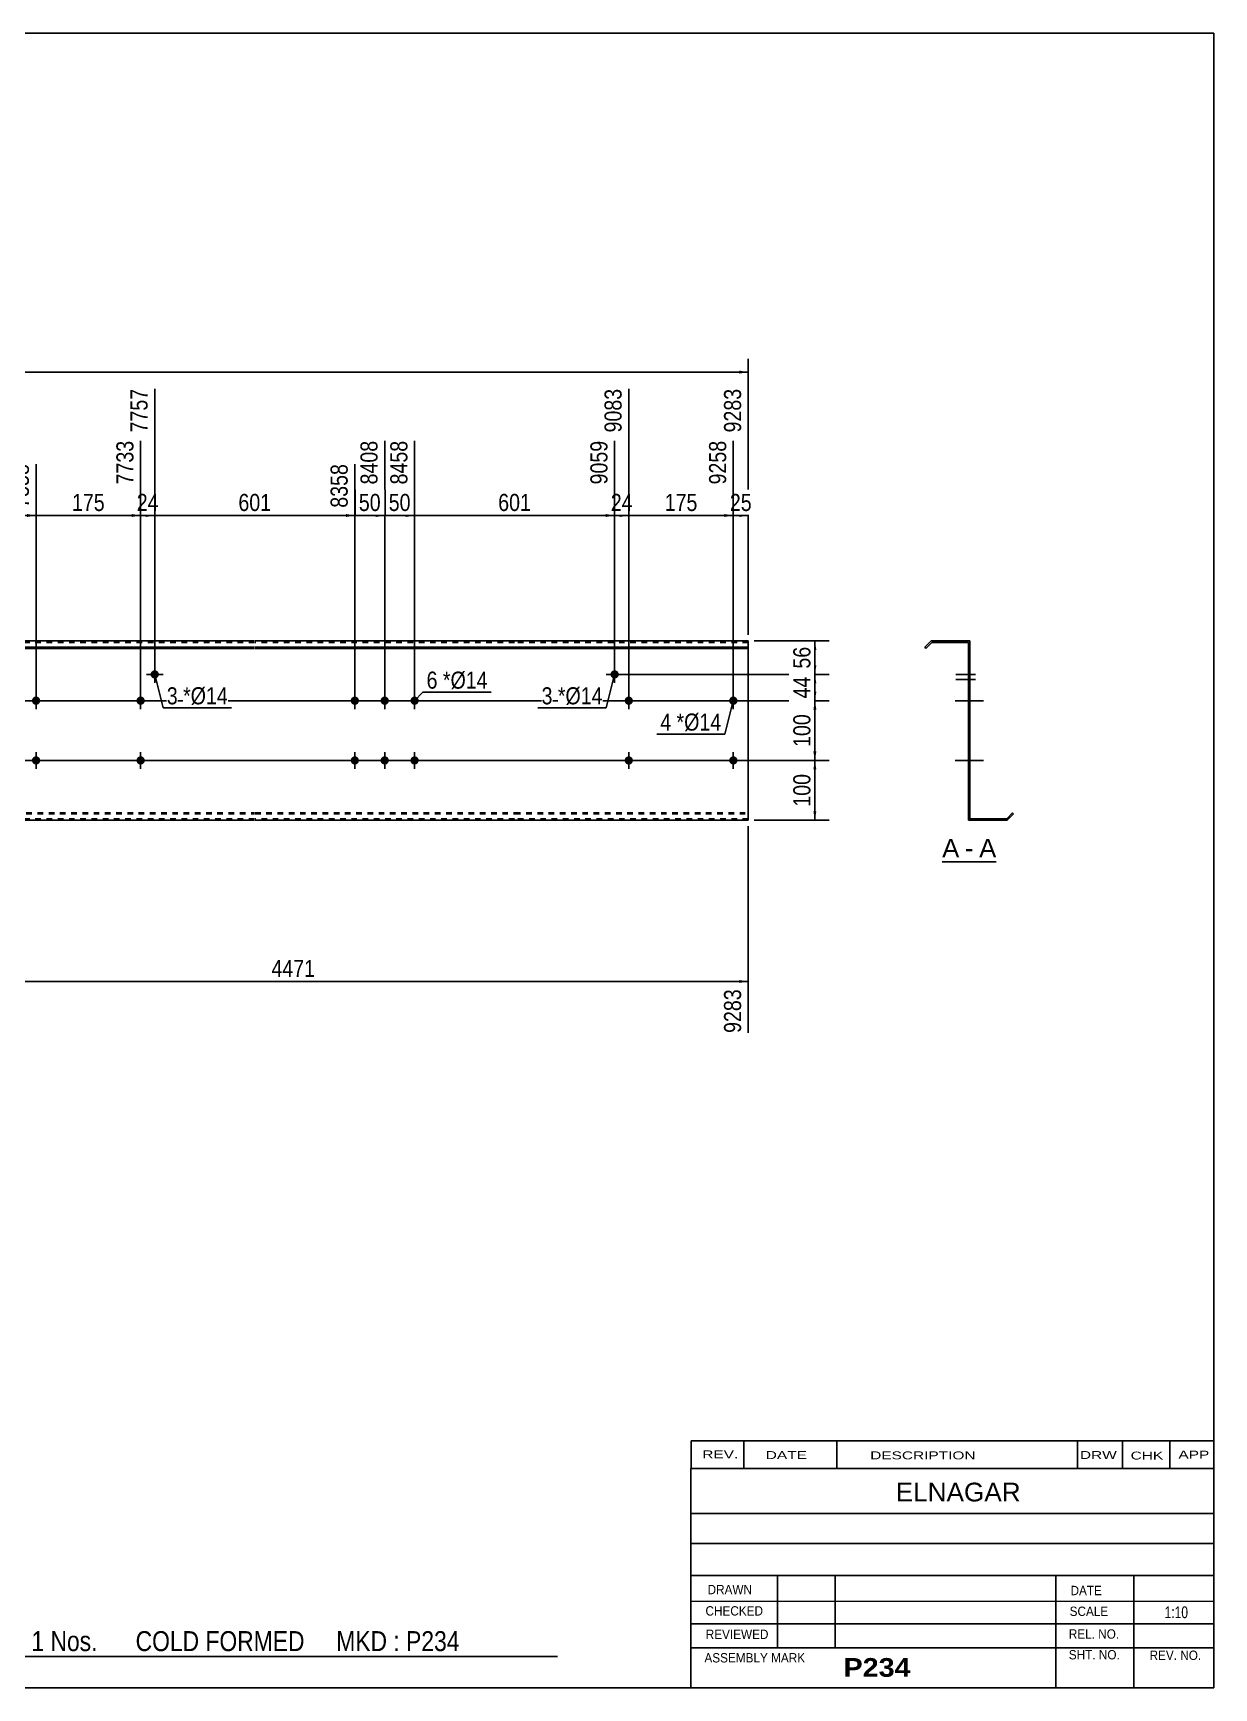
# Model space of a CAD drawing. Header units: millimetres. Extents: x -60 to 343, y -160 to 117.
# Drawn here: x 145.1 to 342.8, y -160.2 to 116.8 of the extents above; entities that cross this region are included whole.
import ezdxf

# ---------------------------------------------------------------- set-up
doc = ezdxf.new("R2010")
doc.units = ezdxf.units.MM
doc.linetypes.add('DXK_LINE_DOT1', pattern=[1.8814, 0.9407, -0.9407])
doc.styles.add('Arial', font='ARIAL.TTF', dxfattribs={"height": 0.2})
doc.styles.add('Arial Bold', font='ARIALBD.TTF', dxfattribs={"height": 0.2})
doc.styles.add('Arial Narrow', font='ARIALN.TTF', dxfattribs={"height": 0.2})

# ---------------------------------------------------------------- blocks, each defined once
blk = doc.blocks.new('Unknown-629083372-2024')
at = {"color": 5, "linetype": 'Continuous'}
for p, q in [((342.8, 116.75), (-57.2, 116.75)), ((-57.2, 116.75), (-57.2, -160.25)), ((342.8, -160.25), (342.8, 116.75)), ((-57.2, -160.25), (342.8, -160.25))]:
    blk.add_line(p, q, dxfattribs=at)
at = {"color": 174, "linetype": 'Continuous', "style": 'Arial'}
blk.add_text('Tekla structures', height=1.9102, rotation=90, dxfattribs=at).set_placement((-57.7, -159.75))
blk = doc.blocks.new('Unknown-629083372-12 - 1239')
at = {"color": 7, "linetype": 'Continuous'}
blk.add_line((297.32, -21.95), (306.35, -21.95), dxfattribs=at)
at = {"color": 0, "linetype": 'Continuous'}
blk.add_wipeout([(300.16, -21.2), (300.16, -18), (297.32, -18), (297.32, -21.2)], dxfattribs=at)
blk.add_wipeout([(302.55, -21.2), (302.55, -18), (301.12, -18), (301.12, -21.2)], dxfattribs=at)
at = {"color": 96, "linetype": 'Continuous', "style": 'Arial'}
blk.add_text('A', height=3.06, dxfattribs=at).set_placement((297.32, -21.2))
at = {"color": 0, "linetype": 'Continuous'}
blk.add_wipeout([(306.35, -21.2), (306.35, -18), (303.51, -18), (303.51, -21.2)], dxfattribs=at)
at = {"color": 96, "linetype": 'Continuous', "style": 'Arial'}
for s, p in [('A', (303.51, -21.2)), ('-', (301.12, -21.2))]:
    blk.add_text(s, height=3.06, dxfattribs=at).set_placement(p)
blk = doc.blocks.new('Part-629083372-1218 - 1203')
at = {"color": 2, "linetype": 'Continuous'}
for p, q in [((0, -15), (0, 15)), ((15.6, 15), (0, 15)), ((0, 13.94), (15.6, 13.94)), ((59.09, 15), (15.7, 15)), ((15.7, 13.94), (59.09, 13.94)), ((96.13, 15), (59.19, 15)), ((59.19, 13.94), (96.13, 13.94)), ((128.83, 15), (96.23, 15)), ((96.23, 13.94), (128.83, 13.94)), ((182.19, 15), (128.93, 15)), ((128.93, 13.94), (182.19, 13.94)), ((225.69, 15), (182.29, 15)), ((182.29, 13.94), (225.69, 13.94)), ((264.85, 15), (225.79, 15)), ((225.79, 13.94), (264.85, 13.94)), ((264.85, 15), (264.85, -15)), ((0, 13.76), (15.6, 13.76)), ((15.7, 13.76), (59.09, 13.76)), ((59.19, 13.76), (96.13, 13.76)), ((96.23, 13.76), (128.83, 13.76)), ((128.93, 13.76), (182.19, 13.76)), ((182.29, 13.76), (225.69, 13.76)), ((225.79, 13.76), (264.85, 13.76)), ((15.6, -15), (0, -15)), ((59.09, -15), (15.7, -15)), ((96.13, -15), (59.19, -15)), ((128.83, -15), (96.23, -15)), ((182.19, -15), (128.93, -15)), ((225.69, -15), (182.29, -15)), ((264.85, -15), (225.79, -15))]:
    blk.add_line(p, q, dxfattribs=at)
at = {"color": 7, "linetype": 'DXK_LINE_DOT1'}
for p, q in [((15.6, 14.75), (0, 14.75)), ((59.09, 14.75), (15.7, 14.75)), ((96.13, 14.75), (59.19, 14.75)), ((128.83, 14.75), (96.23, 14.75)), ((182.19, 14.75), (128.93, 14.75)), ((225.69, 14.75), (182.29, 14.75)), ((264.85, 14.75), (225.79, 14.75)), ((0, -13.76), (15.6, -13.76)), ((15.7, -13.76), (59.09, -13.76)), ((59.19, -13.76), (96.13, -13.76)), ((96.23, -13.76), (128.83, -13.76)), ((128.93, -13.76), (182.19, -13.76)), ((182.29, -13.76), (225.69, -13.76)), ((225.79, -13.76), (264.85, -13.76)), ((0, -13.94), (15.6, -13.94)), ((15.6, -14.75), (0, -14.75)), ((15.7, -13.94), (59.09, -13.94)), ((59.09, -14.75), (15.7, -14.75)), ((59.19, -13.94), (96.13, -13.94)), ((96.13, -14.75), (59.19, -14.75)), ((96.23, -13.94), (128.83, -13.94)), ((128.83, -14.75), (96.23, -14.75)), ((128.93, -13.94), (182.19, -13.94)), ((182.19, -14.75), (128.93, -14.75)), ((182.29, -13.94), (225.69, -13.94)), ((225.69, -14.75), (182.29, -14.75)), ((225.79, -13.94), (264.85, -13.94)), ((264.85, -14.75), (225.79, -14.75))]:
    blk.add_line(p, q, dxfattribs=at)
blk = doc.blocks.new('Bolt-629083372-1224 - 1203')
at = {"linetype": 'Continuous'}
for points in [[(198.29, 5, -1), (199.69, 5, -1)], [(203.29, 5, -1), (204.69, 5, -1)], [(208.29, 5, -1), (209.69, 5, -1)], [(198.29, -5, -1), (199.69, -5, -1)], [(203.29, -5, -1), (204.69, -5, -1)], [(208.29, -5, -1), (209.69, -5, -1)]]:
    blk.add_hatch(color=3, dxfattribs=at).paths.add_polyline_path(points)
at = {"color": 3, "linetype": 'Continuous'}
for p, q in [((198.99, 3.6), (198.99, 6.4)), ((203.99, 3.6), (203.99, 6.4)), ((208.99, 3.6), (208.99, 6.4)), ((197.59, 5), (200.39, 5)), ((202.59, 5), (205.39, 5)), ((207.59, 5), (210.39, 5)), ((197.59, -5), (200.39, -5)), ((198.99, -6.4), (198.99, -3.6)), ((202.59, -5), (205.39, -5)), ((203.99, -6.4), (203.99, -3.6)), ((207.59, -5), (210.39, -5)), ((208.99, -6.4), (208.99, -3.6))]:
    blk.add_line(p, q, dxfattribs=at)
blk = doc.blocks.new('Bolt-629083372-1225 - 1203')
at = {"linetype": 'Continuous'}
blk.add_hatch(color=3, dxfattribs=at).paths.add_polyline_path([(164.79, 9.4, -1), (166.19, 9.4, -1)])
at = {"color": 3, "linetype": 'Continuous'}
for p, q in [((164.09, 9.4), (166.89, 9.4)), ((165.49, 8), (165.49, 10.8))]:
    blk.add_line(p, q, dxfattribs=at)
blk = doc.blocks.new('Bolt-629083372-1226 - 1203')
at = {"linetype": 'Continuous'}
blk.add_hatch(color=3, dxfattribs=at).paths.add_polyline_path([(162.43, 5, -1), (163.83, 5, -1)])
at = {"color": 3, "linetype": 'Continuous'}
for p, q in [((163.13, 3.6), (163.13, 6.4)), ((161.73, 5), (164.53, 5))]:
    blk.add_line(p, q, dxfattribs=at)
blk = doc.blocks.new('Bolt-629083372-1227 - 1203')
at = {"linetype": 'Continuous'}
blk.add_hatch(color=3, dxfattribs=at).paths.add_polyline_path([(163.83, -5, -1), (162.43, -5, -1)])
at = {"color": 3, "linetype": 'Continuous'}
for p, q in [((164.53, -5), (161.73, -5)), ((163.13, -3.6), (163.13, -6.4))]:
    blk.add_line(p, q, dxfattribs=at)
blk = doc.blocks.new('Bolt-629083372-1228 - 1203')
at = {"linetype": 'Continuous'}
blk.add_hatch(color=3, dxfattribs=at).paths.add_polyline_path([(241.78, 9.4, -1), (243.18, 9.4, -1)])
at = {"color": 3, "linetype": 'Continuous'}
for p, q in [((241.08, 9.4), (243.88, 9.4)), ((242.48, 8), (242.48, 10.8))]:
    blk.add_line(p, q, dxfattribs=at)
blk = doc.blocks.new('Bolt-629083372-1229 - 1203')
at = {"linetype": 'Continuous'}
blk.add_hatch(color=3, dxfattribs=at).paths.add_polyline_path([(244.15, 5, -1), (245.55, 5, -1)])
at = {"color": 3, "linetype": 'Continuous'}
for p, q in [((244.85, 3.6), (244.85, 6.4)), ((243.45, 5), (246.25, 5))]:
    blk.add_line(p, q, dxfattribs=at)
blk = doc.blocks.new('Bolt-629083372-1230 - 1203')
at = {"linetype": 'Continuous'}
blk.add_hatch(color=3, dxfattribs=at).paths.add_polyline_path([(245.55, -5, -1), (244.15, -5, -1)])
at = {"color": 3, "linetype": 'Continuous'}
for p, q in [((246.25, -5), (243.45, -5)), ((244.85, -3.6), (244.85, -6.4))]:
    blk.add_line(p, q, dxfattribs=at)
blk = doc.blocks.new('Bolt-629083372-1231 - 1203')
at = {"linetype": 'Continuous'}
for points in [[(144.93, 5, -1), (146.33, 5, -1)], [(261.65, 5, -1), (263.05, 5, -1)]]:
    blk.add_hatch(color=3, dxfattribs=at).paths.add_polyline_path(points)
at = {"color": 3, "linetype": 'Continuous'}
for p, q in [((145.63, 3.6), (145.63, 6.4)), ((262.35, 3.6), (262.35, 6.4)), ((147.03, 5), (144.23, 5)), ((263.75, 5), (260.95, 5))]:
    blk.add_line(p, q, dxfattribs=at)
blk = doc.blocks.new('Bolt-629083372-1232 - 1203')
at = {"linetype": 'Continuous'}
for points in [[(144.93, -5, -1), (146.33, -5, -1)], [(261.65, -5, -1), (263.05, -5, -1)]]:
    blk.add_hatch(color=3, dxfattribs=at).paths.add_polyline_path(points)
at = {"color": 3, "linetype": 'Continuous'}
for p, q in [((147.03, -5), (144.23, -5)), ((145.63, -6.4), (145.63, -3.6)), ((263.75, -5), (260.95, -5)), ((262.35, -6.4), (262.35, -3.6))]:
    blk.add_line(p, q, dxfattribs=at)
blk = doc.blocks.new('Part-629083372-1241 - 1239')
at = {"color": 2, "linetype": 'Continuous'}
for p, q in [((295.46, 15), (294.4, 13.94)), ((294.4, 13.94), (294.58, 13.76)), ((294.58, 13.76), (295.56, 14.75)), ((295.46, 15), (301.96, 15)), ((295.56, 14.75), (301.71, 14.75)), ((301.71, 14.75), (301.71, -15)), ((301.96, -14.75), (301.96, 15)), ((309.09, -13.76), (308.11, -14.75)), ((309.27, -13.94), (309.09, -13.76)), ((308.21, -15), (301.71, -15)), ((308.11, -14.75), (301.96, -14.75)), ((308.21, -15), (309.27, -13.94))]:
    blk.add_line(p, q, dxfattribs=at)
blk = doc.blocks.new('Bolt-629083372-1242 - 1239')
at = {"linetype": 'Continuous'}
for points in [[(301.71, 5.7), (301.71, 4.3), (301.96, 4.3), (301.96, 5.7)], [(301.71, 5.7), (301.71, 4.3), (301.96, 4.3), (301.96, 5.7)], [(301.71, 5.7), (301.71, 4.3), (301.96, 4.3), (301.96, 5.7)], [(301.71, -4.3), (301.71, -5.7), (301.96, -5.7), (301.96, -4.3)], [(301.71, -4.3), (301.71, -5.7), (301.96, -5.7), (301.96, -4.3)], [(301.71, -4.3), (301.71, -5.7), (301.96, -5.7), (301.96, -4.3)]]:
    blk.add_hatch(color=3, dxfattribs=at).paths.add_polyline_path(points)
at = {"color": 3, "linetype": 'Continuous'}
for p, q in [((301.96, 5.7), (301.71, 5.7)), ((301.96, 5.7), (301.71, 5.7)), ((301.96, 5.7), (301.71, 5.7)), ((303.26, 5), (299.46, 5)), ((303.26, 5), (299.46, 5)), ((303.26, 5), (299.46, 5)), ((301.96, 4.3), (301.71, 4.3)), ((301.96, 4.3), (301.71, 4.3)), ((301.96, 4.3), (301.71, 4.3)), ((303.26, -5), (299.46, -5)), ((303.26, -5), (299.46, -5)), ((303.26, -5), (299.46, -5)), ((301.96, -4.3), (301.71, -4.3)), ((301.96, -4.3), (301.71, -4.3)), ((301.96, -4.3), (301.71, -4.3)), ((301.96, -5.7), (301.71, -5.7)), ((301.96, -5.7), (301.71, -5.7)), ((301.96, -5.7), (301.71, -5.7))]:
    blk.add_line(p, q, dxfattribs=at)
blk = doc.blocks.new('Bolt-629083372-1243 - 1239')
at = {"linetype": 'Continuous'}
blk.add_hatch(color=3, dxfattribs=at).paths.add_polyline_path([(301.71, 9.23), (301.71, 7.83), (301.96, 7.83), (301.96, 9.23)])
at = {"color": 3, "linetype": 'Continuous'}
for p, q in [((302.91, 8.53), (299.61, 8.53)), ((301.96, 9.23), (301.71, 9.23)), ((301.96, 7.83), (301.71, 7.83))]:
    blk.add_line(p, q, dxfattribs=at)
blk = doc.blocks.new('Bolt-629083372-1244 - 1239')
at = {"linetype": 'Continuous'}
blk.add_hatch(color=3, dxfattribs=at).paths.add_polyline_path([(301.71, 5.7), (301.71, 4.3), (301.96, 4.3), (301.96, 5.7)])
at = {"color": 3, "linetype": 'Continuous'}
for p, q in [((301.96, 5.7), (301.71, 5.7)), ((302.91, 5), (299.61, 5)), ((301.96, 4.3), (301.71, 4.3))]:
    blk.add_line(p, q, dxfattribs=at)
blk = doc.blocks.new('Bolt-629083372-1245 - 1239')
at = {"linetype": 'Continuous'}
blk.add_hatch(color=3, dxfattribs=at).paths.add_polyline_path([(301.96, -5.7), (301.96, -4.3), (301.71, -4.3), (301.71, -5.7)])
at = {"color": 3, "linetype": 'Continuous'}
for p, q in [((301.96, -4.3), (301.71, -4.3)), ((302.76, -5), (301.71, -5)), ((301.96, -5.7), (301.71, -5.7))]:
    blk.add_line(p, q, dxfattribs=at)
blk = doc.blocks.new('Bolt-629083372-1246 - 1239')
at = {"linetype": 'Continuous'}
for points in [[(301.96, 4.3), (301.96, 5.7), (301.71, 5.7), (301.71, 4.3)], [(301.96, -5.7), (301.96, -4.3), (301.71, -4.3), (301.71, -5.7)]]:
    blk.add_hatch(color=3, dxfattribs=at).paths.add_polyline_path(points)
at = {"color": 3, "linetype": 'Continuous'}
for p, q in [((301.96, 5.7), (301.71, 5.7)), ((301.96, 5), (299.71, 5)), ((301.96, 4.3), (301.71, 4.3)), ((301.96, -5), (299.71, -5)), ((301.96, -4.3), (301.71, -4.3)), ((301.96, -5.7), (301.71, -5.7))]:
    blk.add_line(p, q, dxfattribs=at)
blk = doc.blocks.new('Bolt-629083372-1247 - 1239')
at = {"linetype": 'Continuous'}
for points in [[(301.71, 5.7), (301.71, 4.3), (301.96, 4.3), (301.96, 5.7)], [(301.71, 5.7), (301.71, 4.3), (301.96, 4.3), (301.96, 5.7)], [(301.71, 5.7), (301.71, 4.3), (301.96, 4.3), (301.96, 5.7)], [(301.71, -4.3), (301.71, -5.7), (301.96, -5.7), (301.96, -4.3)], [(301.71, -4.3), (301.71, -5.7), (301.96, -5.7), (301.96, -4.3)], [(301.71, -4.3), (301.71, -5.7), (301.96, -5.7), (301.96, -4.3)]]:
    blk.add_hatch(color=3, dxfattribs=at).paths.add_polyline_path(points)
at = {"color": 3, "linetype": 'Continuous'}
for p, q in [((301.96, 5.7), (301.71, 5.7)), ((301.96, 5.7), (301.71, 5.7)), ((301.96, 5.7), (301.71, 5.7)), ((303.26, 5), (299.46, 5)), ((303.26, 5), (299.46, 5)), ((303.26, 5), (299.46, 5)), ((301.96, 4.3), (301.71, 4.3)), ((301.96, 4.3), (301.71, 4.3)), ((301.96, 4.3), (301.71, 4.3)), ((303.26, -5), (299.46, -5)), ((303.26, -5), (299.46, -5)), ((303.26, -5), (299.46, -5)), ((301.96, -4.3), (301.71, -4.3)), ((301.96, -4.3), (301.71, -4.3)), ((301.96, -4.3), (301.71, -4.3)), ((301.96, -5.7), (301.71, -5.7)), ((301.96, -5.7), (301.71, -5.7)), ((301.96, -5.7), (301.71, -5.7))]:
    blk.add_line(p, q, dxfattribs=at)
blk = doc.blocks.new('Bolt-629083372-1248 - 1239')
at = {"linetype": 'Continuous'}
blk.add_hatch(color=3, dxfattribs=at).paths.add_polyline_path([(301.71, 10.1), (301.71, 8.7), (301.96, 8.7), (301.96, 10.1)])
at = {"color": 3, "linetype": 'Continuous'}
for p, q in [((302.91, 9.4), (299.61, 9.4)), ((301.96, 10.1), (301.71, 10.1)), ((301.96, 8.7), (301.71, 8.7))]:
    blk.add_line(p, q, dxfattribs=at)
blk = doc.blocks.new('Bolt-629083372-1249 - 1239')
at = {"linetype": 'Continuous'}
blk.add_hatch(color=3, dxfattribs=at).paths.add_polyline_path([(301.71, 5.7), (301.71, 4.3), (301.96, 4.3), (301.96, 5.7)])
at = {"color": 3, "linetype": 'Continuous'}
for p, q in [((301.96, 5.7), (301.71, 5.7)), ((302.91, 5), (299.61, 5)), ((301.96, 4.3), (301.71, 4.3))]:
    blk.add_line(p, q, dxfattribs=at)
blk = doc.blocks.new('Bolt-629083372-1250 - 1239')
at = {"linetype": 'Continuous'}
blk.add_hatch(color=3, dxfattribs=at).paths.add_polyline_path([(301.96, -5.7), (301.96, -4.3), (301.71, -4.3), (301.71, -5.7)])
at = {"color": 3, "linetype": 'Continuous'}
for p, q in [((301.96, -4.3), (301.71, -4.3)), ((302.76, -5), (301.71, -5)), ((301.96, -5.7), (301.71, -5.7))]:
    blk.add_line(p, q, dxfattribs=at)
blk = doc.blocks.new('Bolt-629083372-1251 - 1239')
at = {"linetype": 'Continuous'}
blk.add_hatch(color=3, dxfattribs=at).paths.add_polyline_path([(301.71, 10.1), (301.71, 8.7), (301.96, 8.7), (301.96, 10.1)])
at = {"color": 3, "linetype": 'Continuous'}
for p, q in [((302.91, 9.4), (299.61, 9.4)), ((301.96, 10.1), (301.71, 10.1)), ((301.96, 8.7), (301.71, 8.7))]:
    blk.add_line(p, q, dxfattribs=at)
blk = doc.blocks.new('Bolt-629083372-1252 - 1239')
at = {"linetype": 'Continuous'}
blk.add_hatch(color=3, dxfattribs=at).paths.add_polyline_path([(301.71, 5.7), (301.71, 4.3), (301.96, 4.3), (301.96, 5.7)])
at = {"color": 3, "linetype": 'Continuous'}
for p, q in [((301.96, 5.7), (301.71, 5.7)), ((302.91, 5), (299.61, 5)), ((301.96, 4.3), (301.71, 4.3))]:
    blk.add_line(p, q, dxfattribs=at)
blk = doc.blocks.new('Bolt-629083372-1253 - 1239')
at = {"linetype": 'Continuous'}
blk.add_hatch(color=3, dxfattribs=at).paths.add_polyline_path([(301.96, -5.7), (301.96, -4.3), (301.71, -4.3), (301.71, -5.7)])
at = {"color": 3, "linetype": 'Continuous'}
for p, q in [((301.96, -4.3), (301.71, -4.3)), ((302.76, -5), (301.71, -5)), ((301.96, -5.7), (301.71, -5.7))]:
    blk.add_line(p, q, dxfattribs=at)
blk = doc.blocks.new('Bolt-629083372-1254 - 1239')
at = {"linetype": 'Continuous'}
blk.add_hatch(color=3, dxfattribs=at).paths.add_polyline_path([(301.71, 5.7), (301.71, 4.3), (301.96, 4.3), (301.96, 5.7)])
blk.add_hatch(color=3, dxfattribs=at).paths.add_polyline_path([(301.71, 5.7), (301.71, 4.3), (301.96, 4.3), (301.96, 5.7)])
at = {"color": 3, "linetype": 'Continuous'}
for p, q in [((301.71, 5.7), (301.96, 5.7)), ((301.71, 5.7), (301.96, 5.7)), ((300.91, 5), (304.21, 5)), ((300.91, 5), (304.21, 5)), ((301.71, 4.3), (301.96, 4.3)), ((301.71, 4.3), (301.96, 4.3))]:
    blk.add_line(p, q, dxfattribs=at)
blk = doc.blocks.new('Bolt-629083372-1255 - 1239')
at = {"linetype": 'Continuous'}
blk.add_hatch(color=3, dxfattribs=at).paths.add_polyline_path([(301.71, -4.3), (301.71, -5.7), (301.96, -5.7), (301.96, -4.3)])
blk.add_hatch(color=3, dxfattribs=at).paths.add_polyline_path([(301.71, -4.3), (301.71, -5.7), (301.96, -5.7), (301.96, -4.3)])
at = {"color": 3, "linetype": 'Continuous'}
for p, q in [((300.91, -5), (304.21, -5)), ((300.91, -5), (304.21, -5)), ((301.71, -4.3), (301.96, -4.3)), ((301.71, -4.3), (301.96, -4.3)), ((301.71, -5.7), (301.96, -5.7)), ((301.71, -5.7), (301.96, -5.7))]:
    blk.add_line(p, q, dxfattribs=at)
blk = doc.blocks.new('StraightDimension-629083372-1279 - 1203')
at = {"linetype": 'Continuous'}
blk.add_hatch(color=7, dxfattribs=at).paths.add_polyline_path([(144.13, 36.25), (145.63, 36), (144.13, 35.75)])
at = {"color": 7, "linetype": 'Continuous'}
for p, q in [((79.43, -4), (79.43, 57.21)), ((145.63, 6), (145.63, 44.61)), ((79.43, 36), (145.63, 36))]:
    blk.add_line(p, q, dxfattribs=at)
at = {"color": 0, "linetype": 'Continuous'}
blk.add_wipeout([(145.03, 45.21), (140.83, 45.21), (140.83, 36.7), (145.03, 36.7)], dxfattribs=at)
at = {"color": 0}
blk.add_wipeout([(116.79, 36.15), (116.79, 40.35), (108.28, 40.35), (108.28, 36.15)], dxfattribs=at)
at = {"color": 3, "linetype": 'Continuous', "style": 'Arial Narrow'}
blk.add_text('7558', height=2.863, rotation=90.0002, dxfattribs=at).set_placement((144.43, 37.3))
at = {"color": 3, "style": 'Arial Narrow'}
blk.add_text('6475', height=2.863, dxfattribs=at).set_placement((108.88, 36.75))
blk = doc.blocks.new('StraightDimension-629083372-1353 - 1203')
at = {"linetype": 'Continuous'}
for points in [[(275.75, 3.5), (276, 5), (276.25, 3.5)], [(276.25, -3.5), (276, -5), (275.75, -3.5)]]:
    blk.add_hatch(color=7, dxfattribs=at).paths.add_polyline_path(points)
at = {"color": 7, "linetype": 'Continuous'}
for p, q in [((43.4, 5), (278.4, 5)), ((276, -5), (276, 5)), ((43.4, -5), (278.4, -5))]:
    blk.add_line(p, q, dxfattribs=at)
at = {"color": 0}
blk.add_wipeout([(275.85, 3.34), (271.65, 3.34), (271.65, -3.34), (275.85, -3.34)], dxfattribs=at)
at = {"color": 3, "style": 'Arial Narrow'}
blk.add_text('100', height=2.863, rotation=90.0002, dxfattribs=at).set_placement((275.25, -2.74))
blk = doc.blocks.new('StraightDimension-629083372-1354 - 1203')
at = {"linetype": 'Continuous'}
for points in [[(275.75, -6.5), (276, -5), (276.25, -6.5)], [(276.25, -13.5), (276, -15), (275.75, -13.5)]]:
    blk.add_hatch(color=7, dxfattribs=at).paths.add_polyline_path(points)
at = {"color": 7, "linetype": 'Continuous'}
for p, q in [((43.4, -5), (278.4, -5)), ((276, -15), (276, -5)), ((265.85, -15), (278.4, -15))]:
    blk.add_line(p, q, dxfattribs=at)
at = {"color": 0}
blk.add_wipeout([(275.85, -6.66), (271.65, -6.66), (271.65, -13.34), (275.85, -13.34)], dxfattribs=at)
at = {"color": 3, "style": 'Arial Narrow'}
blk.add_text('100', height=2.863, rotation=90.0002, dxfattribs=at).set_placement((275.25, -12.74))
blk = doc.blocks.new('StraightDimension-629083372-1395 - 1203')
at = {"linetype": 'Continuous'}
for points in [[(1.5, 59.75), (0, 60), (1.5, 60.25)], [(263.35, 60.25), (264.85, 60), (263.35, 59.75)]]:
    blk.add_hatch(color=7, dxfattribs=at).paths.add_polyline_path(points)
at = {"color": 7, "linetype": 'Continuous'}
for p, q in [((0, 16), (0, 62.25)), ((264.85, 16), (264.85, 62.25)), ((0, 60), (264.85, 60))]:
    blk.add_line(p, q, dxfattribs=at)
at = {"color": 0}
blk.add_wipeout([(136.68, 60.15), (136.68, 64.35), (128.17, 64.35), (128.17, 60.15)], dxfattribs=at)
at = {"color": 3, "style": 'Arial Narrow'}
blk.add_text('9283', height=2.863, dxfattribs=at).set_placement((128.77, 60.75))
blk = doc.blocks.new('StraightDimension-629083372-1277 - 1203')
at = {"linetype": 'Continuous'}
blk.add_hatch(color=7, dxfattribs=at).paths.add_polyline_path([(163.99, 36.25), (165.49, 36), (163.99, 35.75)])
at = {"color": 7, "linetype": 'Continuous'}
for p, q in [((165.49, 10.4), (165.49, 57.21)), ((163.13, 6), (163.13, 48.51)), ((163.13, 36), (165.49, 36))]:
    blk.add_line(p, q, dxfattribs=at)
at = {"color": 0, "linetype": 'Continuous'}
blk.add_wipeout([(164.89, 57.81), (160.69, 57.81), (160.69, 49.3), (164.89, 49.3)], dxfattribs=at)
at = {"color": 0}
blk.add_wipeout([(166.74, 36.15), (166.74, 40.35), (161.88, 40.35), (161.88, 36.15)], dxfattribs=at)
at = {"color": 3, "linetype": 'Continuous', "style": 'Arial Narrow'}
blk.add_text('7757', height=2.863, rotation=90.0002, dxfattribs=at).set_placement((164.29, 49.9))
at = {"color": 3, "style": 'Arial Narrow'}
blk.add_text('24', height=2.863, dxfattribs=at).set_placement((162.48, 36.75))
blk = doc.blocks.new('StraightDimension-629083372-1274 - 1203')
at = {"linetype": 'Continuous'}
blk.add_hatch(color=7, dxfattribs=at).paths.add_polyline_path([(207.49, 36.25), (208.99, 36), (207.49, 35.75)])
at = {"color": 7, "linetype": 'Continuous'}
for p, q in [((203.99, 6), (203.99, 48.51)), ((208.99, 6), (208.99, 48.51)), ((203.99, 36), (208.99, 36))]:
    blk.add_line(p, q, dxfattribs=at)
at = {"color": 0}
blk.add_wipeout([(208.92, 36.15), (208.92, 40.35), (204.06, 40.35), (204.06, 36.15)], dxfattribs=at)
at = {"color": 0, "linetype": 'Continuous'}
blk.add_wipeout([(208.39, 49.11), (204.19, 49.11), (204.19, 40.6), (208.39, 40.6)], dxfattribs=at)
at = {"color": 3, "linetype": 'Continuous', "style": 'Arial Narrow'}
blk.add_text('8458', height=2.863, rotation=90.0002, dxfattribs=at).set_placement((207.79, 41.2))
at = {"color": 3, "style": 'Arial Narrow'}
blk.add_text('50', height=2.863, dxfattribs=at).set_placement((204.66, 36.75))
blk = doc.blocks.new('StraightDimension-629083372-1351 - 1203')
at = {"linetype": 'Continuous'}
for points in [[(275.75, 13.5), (276, 15), (276.25, 13.5)], [(276.25, 10.9), (276, 9.4), (275.75, 10.9)]]:
    blk.add_hatch(color=7, dxfattribs=at).paths.add_polyline_path(points)
at = {"color": 7, "linetype": 'Continuous'}
for p, q in [((265.85, 15), (278.4, 15)), ((276, 9.4), (276, 15)), ((243.48, 9.4), (278.4, 9.4))]:
    blk.add_line(p, q, dxfattribs=at)
at = {"color": 0}
blk.add_wipeout([(275.85, 14.63), (271.65, 14.63), (271.65, 9.77), (275.85, 9.77)], dxfattribs=at)
at = {"color": 3, "style": 'Arial Narrow'}
blk.add_text('56', height=2.863, rotation=90.0002, dxfattribs=at).set_placement((275.25, 10.37))
blk = doc.blocks.new('StraightDimension-629083372-1272 - 1203')
at = {"linetype": 'Continuous'}
blk.add_hatch(color=7, dxfattribs=at).paths.add_polyline_path([(243.35, 36.25), (244.85, 36), (243.35, 35.75)])
at = {"color": 7, "linetype": 'Continuous'}
for p, q in [((244.85, 6), (244.85, 57.21)), ((242.48, 10.4), (242.48, 48.51)), ((242.48, 36), (244.85, 36))]:
    blk.add_line(p, q, dxfattribs=at)
at = {"color": 0, "linetype": 'Continuous'}
blk.add_wipeout([(244.25, 57.81), (240.05, 57.81), (240.05, 49.3), (244.25, 49.3)], dxfattribs=at)
at = {"color": 0}
blk.add_wipeout([(246.09, 36.15), (246.09, 40.35), (241.24, 40.35), (241.24, 36.15)], dxfattribs=at)
at = {"color": 3, "linetype": 'Continuous', "style": 'Arial Narrow'}
blk.add_text('9083', height=2.863, rotation=90.0002, dxfattribs=at).set_placement((243.65, 49.9))
at = {"color": 3, "style": 'Arial Narrow'}
blk.add_text('24', height=2.863, dxfattribs=at).set_placement((241.84, 36.75))
blk = doc.blocks.new('StraightDimension-629083372-1270 - 1203')
at = {"linetype": 'Continuous'}
blk.add_hatch(color=7, dxfattribs=at).paths.add_polyline_path([(263.35, 36.25), (264.85, 36), (263.35, 35.75)])
at = {"color": 7, "linetype": 'Continuous'}
for p, q in [((264.85, 16), (264.85, 57.21)), ((262.35, 6), (262.35, 48.51)), ((262.35, 36), (264.85, 36))]:
    blk.add_line(p, q, dxfattribs=at)
at = {"color": 0, "linetype": 'Continuous'}
blk.add_wipeout([(264.25, 57.81), (260.05, 57.81), (260.05, 49.3), (264.25, 49.3)], dxfattribs=at)
at = {"color": 0}
blk.add_wipeout([(266.03, 36.15), (266.03, 40.35), (261.17, 40.35), (261.17, 36.15)], dxfattribs=at)
at = {"color": 3, "linetype": 'Continuous', "style": 'Arial Narrow'}
blk.add_text('9283', height=2.863, rotation=90.0002, dxfattribs=at).set_placement((263.65, 49.9))
at = {"color": 3, "style": 'Arial Narrow'}
blk.add_text('25', height=2.863, dxfattribs=at).set_placement((261.77, 36.75))
blk = doc.blocks.new('StraightDimension-629083372-1271 - 1203')
at = {"linetype": 'Continuous'}
blk.add_hatch(color=7, dxfattribs=at).paths.add_polyline_path([(260.85, 36.25), (262.35, 36), (260.85, 35.75)])
at = {"color": 7, "linetype": 'Continuous'}
for p, q in [((244.85, 6), (244.85, 57.21)), ((262.35, 6), (262.35, 48.51)), ((244.85, 36), (262.35, 36))]:
    blk.add_line(p, q, dxfattribs=at)
at = {"color": 0}
blk.add_wipeout([(256.94, 36.15), (256.94, 40.35), (250.26, 40.35), (250.26, 36.15)], dxfattribs=at)
at = {"color": 0, "linetype": 'Continuous'}
blk.add_wipeout([(261.75, 49.11), (257.55, 49.11), (257.55, 40.6), (261.75, 40.6)], dxfattribs=at)
at = {"color": 3, "linetype": 'Continuous', "style": 'Arial Narrow'}
blk.add_text('9258', height=2.863, rotation=90.0002, dxfattribs=at).set_placement((261.15, 41.2))
at = {"color": 3, "style": 'Arial Narrow'}
blk.add_text('175', height=2.863, dxfattribs=at).set_placement((250.86, 36.75))
blk = doc.blocks.new('StraightDimension-629083372-1273 - 1203')
at = {"linetype": 'Continuous'}
blk.add_hatch(color=7, dxfattribs=at).paths.add_polyline_path([(240.98, 36.25), (242.48, 36), (240.98, 35.75)])
at = {"color": 7, "linetype": 'Continuous'}
for p, q in [((208.99, 6), (208.99, 48.51)), ((242.48, 10.4), (242.48, 48.51)), ((208.99, 36), (242.48, 36))]:
    blk.add_line(p, q, dxfattribs=at)
at = {"color": 0, "linetype": 'Continuous'}
blk.add_wipeout([(241.88, 49.11), (237.68, 49.11), (237.68, 40.6), (241.88, 40.6)], dxfattribs=at)
at = {"color": 0}
blk.add_wipeout([(229.08, 36.15), (229.08, 40.35), (222.39, 40.35), (222.39, 36.15)], dxfattribs=at)
at = {"color": 3, "linetype": 'Continuous', "style": 'Arial Narrow'}
blk.add_text('9059', height=2.863, rotation=90.0002, dxfattribs=at).set_placement((241.28, 41.2))
at = {"color": 3, "style": 'Arial Narrow'}
blk.add_text('601', height=2.863, dxfattribs=at).set_placement((222.99, 36.75))
blk = doc.blocks.new('StraightDimension-629083372-1275 - 1203')
at = {"linetype": 'Continuous'}
blk.add_hatch(color=7, dxfattribs=at).paths.add_polyline_path([(202.49, 36.25), (203.99, 36), (202.49, 35.75)])
at = {"color": 7, "linetype": 'Continuous'}
for p, q in [((203.99, 6), (203.99, 48.51)), ((198.99, 6), (198.99, 44.61)), ((198.99, 36), (203.99, 36))]:
    blk.add_line(p, q, dxfattribs=at)
at = {"color": 0}
blk.add_wipeout([(203.92, 36.15), (203.92, 40.35), (199.06, 40.35), (199.06, 36.15)], dxfattribs=at)
at = {"color": 0, "linetype": 'Continuous'}
blk.add_wipeout([(203.39, 49.11), (199.19, 49.11), (199.19, 40.6), (203.39, 40.6)], dxfattribs=at)
at = {"color": 3, "linetype": 'Continuous', "style": 'Arial Narrow'}
blk.add_text('8408', height=2.863, rotation=90.0002, dxfattribs=at).set_placement((202.79, 41.2))
at = {"color": 3, "style": 'Arial Narrow'}
blk.add_text('50', height=2.863, dxfattribs=at).set_placement((199.66, 36.75))
blk = doc.blocks.new('StraightDimension-629083372-1276 - 1203')
at = {"linetype": 'Continuous'}
blk.add_hatch(color=7, dxfattribs=at).paths.add_polyline_path([(197.49, 36.25), (198.99, 36), (197.49, 35.75)])
at = {"color": 7, "linetype": 'Continuous'}
for p, q in [((165.49, 10.4), (165.49, 57.21)), ((198.99, 6), (198.99, 44.61)), ((165.49, 36), (198.99, 36))]:
    blk.add_line(p, q, dxfattribs=at)
at = {"color": 0, "linetype": 'Continuous'}
blk.add_wipeout([(198.39, 45.21), (194.19, 45.21), (194.19, 36.7), (198.39, 36.7)], dxfattribs=at)
at = {"color": 0}
blk.add_wipeout([(185.58, 36.15), (185.58, 40.35), (178.9, 40.35), (178.9, 36.15)], dxfattribs=at)
at = {"color": 3, "linetype": 'Continuous', "style": 'Arial Narrow'}
blk.add_text('8358', height=2.863, rotation=90.0002, dxfattribs=at).set_placement((197.79, 37.3))
at = {"color": 3, "style": 'Arial Narrow'}
blk.add_text('601', height=2.863, dxfattribs=at).set_placement((179.5, 36.75))
blk = doc.blocks.new('StraightDimension-629083372-1278 - 1203')
at = {"linetype": 'Continuous'}
blk.add_hatch(color=7, dxfattribs=at).paths.add_polyline_path([(161.63, 36.25), (163.13, 36), (161.63, 35.75)])
at = {"color": 7, "linetype": 'Continuous'}
for p, q in [((163.13, 6), (163.13, 48.51)), ((145.63, 6), (145.63, 44.61)), ((145.63, 36), (163.13, 36))]:
    blk.add_line(p, q, dxfattribs=at)
at = {"color": 0}
blk.add_wipeout([(157.72, 36.15), (157.72, 40.35), (151.04, 40.35), (151.04, 36.15)], dxfattribs=at)
at = {"color": 0, "linetype": 'Continuous'}
blk.add_wipeout([(162.53, 49.11), (158.33, 49.11), (158.33, 40.6), (162.53, 40.6)], dxfattribs=at)
at = {"color": 3, "linetype": 'Continuous', "style": 'Arial Narrow'}
blk.add_text('7733', height=2.863, rotation=90.0002, dxfattribs=at).set_placement((161.93, 41.2))
at = {"color": 3, "style": 'Arial Narrow'}
blk.add_text('175', height=2.863, dxfattribs=at).set_placement((151.64, 36.75))
blk = doc.blocks.new('StraightDimension-629083372-1327 - 1203')
at = {"linetype": 'Continuous'}
blk.add_hatch(color=7, dxfattribs=at).paths.add_polyline_path([(263.35, -41.75), (264.85, -42), (263.35, -42.25)])
at = {"color": 7, "linetype": 'Continuous'}
for p, q in [((112.53, -6), (112.53, -50.61)), ((264.85, -16), (264.85, -50.61)), ((112.53, -42), (264.85, -42))]:
    blk.add_line(p, q, dxfattribs=at)
at = {"color": 0}
blk.add_wipeout([(192.95, -41.85), (192.95, -37.65), (184.43, -37.65), (184.43, -41.85)], dxfattribs=at)
at = {"color": 0, "linetype": 'Continuous'}
blk.add_wipeout([(264.25, -42.7), (260.05, -42.7), (260.05, -51.21), (264.25, -51.21)], dxfattribs=at)
at = {"color": 3, "style": 'Arial Narrow'}
blk.add_text('4471', height=2.863, dxfattribs=at).set_placement((185.03, -41.25))
at = {"color": 3, "linetype": 'Continuous', "style": 'Arial Narrow'}
blk.add_text('9283', height=2.863, rotation=90.0002, dxfattribs=at).set_placement((263.65, -50.61))
blk = doc.blocks.new('StraightDimension-629083372-1352 - 1203')
at = {"linetype": 'Continuous'}
for points in [[(275.75, 7.9), (276, 9.4), (276.25, 7.9)], [(276.25, 6.5), (276, 5), (275.75, 6.5)]]:
    blk.add_hatch(color=7, dxfattribs=at).paths.add_polyline_path(points)
at = {"color": 7, "linetype": 'Continuous'}
for p, q in [((243.48, 9.4), (278.4, 9.4)), ((276, 5), (276, 9.4)), ((43.4, 5), (278.4, 5))]:
    blk.add_line(p, q, dxfattribs=at)
at = {"color": 0}
blk.add_wipeout([(275.85, 9.63), (271.65, 9.63), (271.65, 4.77), (275.85, 4.77)], dxfattribs=at)
at = {"color": 3, "style": 'Arial Narrow'}
blk.add_text('44', height=2.863, rotation=90.0002, dxfattribs=at).set_placement((275.25, 5.37))
blk = doc.blocks.new('CBS_CALLOFF-629083372-2089')
at = {"color": 7, "linetype": 'Continuous'}
blk.add_line((116.68, -154.98), (232.91, -155), dxfattribs=at)
at = {"color": 3, "linetype": 'Continuous', "style": 'Arial Narrow'}
blk.add_text('QTY= 1 Nos.      COLD FORMED     MKD : P234', height=3.3405, dxfattribs=at).set_placement((133.68, -154.09))
blk = doc.blocks.new('CBS_NAME_BLOG-629083372-2090')
at = {"color": 7, "linetype": 'Continuous'}
for p, q in [((255.21, -123.5), (342.73, -123.5)), ((255.21, -160.21), (255.21, -123.5)), ((255.21, -131.04), (342.73, -131.04)), ((255.28, -136.09), (342.8, -136.09)), ((255.21, -141.46), (342.73, -141.46)), ((269.73, -153.57), (269.73, -141.47)), ((279.42, -153.54), (279.42, -141.47)), ((316.33, -160.21), (316.33, -141.48)), ((329.38, -160.21), (329.38, -141.47)), ((255.22, -145.76), (342.8, -145.74)), ((255.21, -149.51), (342.73, -149.51)), ((255.21, -153.55), (342.73, -153.55)), ((255.21, -160.25), (342.8, -160.25))]:
    blk.add_line(p, q, dxfattribs=at)
at = {"color": 3, "linetype": 'Continuous', "style": 'Arial'}
blk.add_text('ELNAGAR', height=3.133, dxfattribs=at).set_placement((289.53, -129.03))
at = {"color": 3, "linetype": 'Continuous'}
for s, height, style, width, p in [('DRAWN', 1.566, 'Arial', 0.9, (258.04, -144.57)), ('DATE', 1.566, 'Arial', 0.9, (318.8, -144.73)), ('CHECKED', 1.566, 'Arial', 0.9, (257.69, -148.14)), ('SCALE', 1.566, 'Arial', 0.9, (318.65, -148.21)), ('1:10', 1.957, 'Arial Narrow', 0.9, (334.54, -148.57)), ('REVIEWED', 1.566, 'Arial', 0.9, (257.73, -152.06)), ('REL. NO.', 1.566, 'Arial', 0.9, (318.51, -152.01)), ('ASSEMBLY MARK', 1.5663, 'Arial', 0.9, (257.51, -155.99)), ('SHT. NO.', 1.566, 'Arial', 0.9, (318.51, -155.48)), ('REV. NO.', 1.566, 'Arial', 0.9, (332.03, -155.57)), ('P234', 3.131, 'Arial Bold', 1.1, (280.79, -158.39))]:
    blk.add_text(s, height=height, dxfattribs=dict(at, style=style, width=width)).set_placement(p)
blk = doc.blocks.new('CBS_REVISION-629083372-2091')
at = {"color": 7, "linetype": 'Continuous'}
for p, q in [((255.29, -118.87), (342.79, -118.87)), ((255.29, -118.87), (255.29, -123.5)), ((264.09, -118.87), (264.09, -123.5)), ((279.68, -118.87), (279.68, -123.44)), ((319.94, -118.87), (319.94, -123.5)), ((327.48, -118.87), (327.48, -123.5)), ((335.43, -118.87), (335.43, -123.5)), ((255.29, -123.5), (342.79, -123.5))]:
    blk.add_line(p, q, dxfattribs=at)
at = {"color": 7, "style": 'Arial Narrow', "width": 1.7}
for s, height, p in [('REV.', 1.326, (257.15, -121.82)), ('DATE', 1.326, (267.78, -121.94)), ('DESCRIPTION', 1.3257, (285.26, -121.99)), ('DRW', 1.326, (320.37, -121.93)), ('CHK', 1.326, (328.86, -122.02)), ('APP', 1.326, (336.86, -121.87))]:
    blk.add_text(s, height=height, dxfattribs=at).set_placement(p)
blk = doc.blocks.new('MarkSet-629083372-1428 - 1203')
at = {"color": 0}
blk.add_wipeout([(251.94, -0.01), (251.94, 2.99), (250.12, 2.99), (250.12, -0.01)], dxfattribs=at)
blk.add_wipeout([(251.94, -0.01), (251.94, 2.99), (250.12, 2.99), (250.12, -0.01)], dxfattribs=at)
blk.add_wipeout([(254.12, -0.01), (254.12, 2.99), (252.84, 2.99), (252.84, -0.01)], dxfattribs=at)
blk.add_wipeout([(254.12, -0.01), (254.12, 2.99), (252.84, 2.99), (252.84, -0.01)], dxfattribs=at)
at = {"color": 3, "style": 'Arial Narrow'}
blk.add_text('4', height=2.86, dxfattribs=at).set_placement((250.12, -0.01))
at = {"color": 0}
blk.add_wipeout([(260.33, -0.01), (260.33, 2.99), (254.12, 2.99), (254.12, -0.01)], dxfattribs=at)
blk.add_wipeout([(260.33, -0.01), (260.33, 2.99), (254.12, 2.99), (254.12, -0.01)], dxfattribs=at)
at = {"color": 7, "linetype": 'Continuous'}
for p in [(262.35, 5), (249.52, -0.61)]:
    blk.add_line(p, (260.93, -0.61), dxfattribs=at)
at = {"color": 3, "style": 'Arial Narrow'}
for s, height, p in [('*', 2.86, (252.84, -0.01)), ('Ø14', 2.863, (254.12, -0.01))]:
    blk.add_text(s, height=height, dxfattribs=at).set_placement(p)
blk = doc.blocks.new('MarkSet-629083372-1415 - 1203')
at = {"color": 0}
blk.add_wipeout([(169.34, 4.39), (169.34, 7.39), (167.51, 7.39), (167.51, 4.39)], dxfattribs=at)
blk.add_wipeout([(169.34, 4.39), (169.34, 7.39), (167.51, 7.39), (167.51, 4.39)], dxfattribs=at)
at = {"color": 7, "linetype": 'Continuous'}
blk.add_line((165.49, 9.4), (166.91, 3.79), dxfattribs=at)
at = {"color": 0}
blk.add_wipeout([(171.51, 4.39), (171.51, 7.39), (170.24, 7.39), (170.24, 4.39)], dxfattribs=at)
blk.add_wipeout([(171.51, 4.39), (171.51, 7.39), (170.24, 7.39), (170.24, 4.39)], dxfattribs=at)
at = {"color": 3, "style": 'Arial Narrow'}
blk.add_text('3', height=2.86, dxfattribs=at).set_placement((167.51, 4.39))
at = {"color": 0}
blk.add_wipeout([(177.73, 4.39), (177.73, 7.39), (171.51, 7.39), (171.51, 4.39)], dxfattribs=at)
blk.add_wipeout([(177.73, 4.39), (177.73, 7.39), (171.51, 7.39), (171.51, 4.39)], dxfattribs=at)
at = {"color": 7, "linetype": 'Continuous'}
blk.add_line((166.91, 3.79), (178.33, 3.79), dxfattribs=at)
at = {"color": 3, "style": 'Arial Narrow'}
for s, height, p in [('*', 2.86, (170.24, 4.39)), ('Ø14', 2.863, (171.51, 4.39))]:
    blk.add_text(s, height=height, dxfattribs=at).set_placement(p)
blk = doc.blocks.new('MarkSet-629083372-1422 - 1203')
at = {"color": 0}
blk.add_wipeout([(232.08, 4.39), (232.08, 7.39), (230.25, 7.39), (230.25, 4.39)], dxfattribs=at)
blk.add_wipeout([(232.08, 4.39), (232.08, 7.39), (230.25, 7.39), (230.25, 4.39)], dxfattribs=at)
blk.add_wipeout([(234.25, 4.39), (234.25, 7.39), (232.98, 7.39), (232.98, 4.39)], dxfattribs=at)
blk.add_wipeout([(234.25, 4.39), (234.25, 7.39), (232.98, 7.39), (232.98, 4.39)], dxfattribs=at)
at = {"color": 3, "style": 'Arial Narrow'}
blk.add_text('3', height=2.86, dxfattribs=at).set_placement((230.25, 4.39))
at = {"color": 0}
blk.add_wipeout([(240.47, 4.39), (240.47, 7.39), (234.25, 7.39), (234.25, 4.39)], dxfattribs=at)
blk.add_wipeout([(240.47, 4.39), (240.47, 7.39), (234.25, 7.39), (234.25, 4.39)], dxfattribs=at)
at = {"color": 7, "linetype": 'Continuous'}
for p in [(242.48, 9.4), (229.65, 3.79)]:
    blk.add_line(p, (241.07, 3.79), dxfattribs=at)
at = {"color": 3, "style": 'Arial Narrow'}
for s, height, p in [('*', 2.86, (232.98, 4.39)), ('Ø14', 2.863, (234.25, 4.39))]:
    blk.add_text(s, height=height, dxfattribs=at).set_placement(p)
blk = doc.blocks.new('Mark-629083372-1434 - 1203')
at = {"color": 0}
blk.add_wipeout([(212.83, 7.01), (212.83, 10.01), (211, 10.01), (211, 7.01)], dxfattribs=at)
blk.add_wipeout([(212.83, 7.01), (212.83, 10.01), (211, 10.01), (211, 7.01)], dxfattribs=at)
at = {"color": 7, "linetype": 'Continuous'}
blk.add_line((208.99, 5), (210.4, 6.41), dxfattribs=at)
at = {"color": 0}
blk.add_wipeout([(215.01, 7.01), (215.01, 10.01), (213.73, 10.01), (213.73, 7.01)], dxfattribs=at)
blk.add_wipeout([(215.01, 7.01), (215.01, 10.01), (213.73, 10.01), (213.73, 7.01)], dxfattribs=at)
at = {"color": 3, "style": 'Arial Narrow'}
blk.add_text('6', height=2.86, dxfattribs=at).set_placement((211, 7.01))
at = {"color": 0}
blk.add_wipeout([(221.22, 7.01), (221.22, 10.01), (215.01, 10.01), (215.01, 7.01)], dxfattribs=at)
blk.add_wipeout([(221.22, 7.01), (221.22, 10.01), (215.01, 10.01), (215.01, 7.01)], dxfattribs=at)
at = {"color": 7, "linetype": 'Continuous'}
blk.add_line((210.4, 6.41), (221.82, 6.41), dxfattribs=at)
at = {"color": 3, "style": 'Arial Narrow'}
for s, height, p in [('*', 2.86, (213.73, 7.01)), ('Ø14', 2.863, (215.01, 7.01))]:
    blk.add_text(s, height=height, dxfattribs=at).set_placement(p)

msp = doc.modelspace()

# ---------------------------------------------------------------- block references
for name in ['Unknown-629083372-2024', 'Part-629083372-1218 - 1203', 'Part-629083372-1241 - 1239', 'Bolt-629083372-1225 - 1203', 'Bolt-629083372-1228 - 1203', 'Bolt-629083372-1248 - 1239', 'Bolt-629083372-1251 - 1239', 'Bolt-629083372-1243 - 1239', 'Bolt-629083372-1231 - 1203', 'Bolt-629083372-1226 - 1203', 'Bolt-629083372-1224 - 1203', 'Bolt-629083372-1229 - 1203', 'Bolt-629083372-1242 - 1239', 'Bolt-629083372-1247 - 1239', 'Bolt-629083372-1244 - 1239', 'Bolt-629083372-1249 - 1239', 'Bolt-629083372-1252 - 1239', 'Bolt-629083372-1246 - 1239', 'Bolt-629083372-1254 - 1239', 'Bolt-629083372-1232 - 1203', 'Bolt-629083372-1227 - 1203', 'Bolt-629083372-1230 - 1203', 'Bolt-629083372-1255 - 1239', 'Bolt-629083372-1245 - 1239', 'Bolt-629083372-1250 - 1239', 'Bolt-629083372-1253 - 1239', 'CBS_REVISION-629083372-2091', 'CBS_NAME_BLOG-629083372-2090', 'CBS_CALLOFF-629083372-2089']:
    msp.add_blockref(name, (0, 0))

# ---------------------------------------------------------------- next in the draw order: block references
for name in ['StraightDimension-629083372-1279 - 1203', 'Unknown-629083372-12 - 1239']:
    msp.add_blockref(name, (0, 0))

# ---------------------------------------------------------------- next in the draw order: block references
for name in ['StraightDimension-629083372-1395 - 1203', 'StraightDimension-629083372-1353 - 1203']:
    msp.add_blockref(name, (0, 0))

# ---------------------------------------------------------------- next in the draw order: block references
for name in ['StraightDimension-629083372-1277 - 1203', 'StraightDimension-629083372-1274 - 1203', 'StraightDimension-629083372-1351 - 1203', 'StraightDimension-629083372-1354 - 1203']:
    msp.add_blockref(name, (0, 0))

# ---------------------------------------------------------------- next in the draw order: block references
for name in ['StraightDimension-629083372-1272 - 1203', 'StraightDimension-629083372-1270 - 1203', 'StraightDimension-629083372-1278 - 1203', 'StraightDimension-629083372-1275 - 1203', 'StraightDimension-629083372-1327 - 1203']:
    msp.add_blockref(name, (0, 0))

# ---------------------------------------------------------------- next in the draw order: block references
for name in ['StraightDimension-629083372-1276 - 1203', 'StraightDimension-629083372-1271 - 1203', 'StraightDimension-629083372-1273 - 1203']:
    msp.add_blockref(name, (0, 0))

# ---------------------------------------------------------------- next in the draw order: block references
msp.add_blockref('StraightDimension-629083372-1352 - 1203', (0, 0))

# ---------------------------------------------------------------- next in the draw order: block references
for name in ['MarkSet-629083372-1415 - 1203', 'Mark-629083372-1434 - 1203', 'MarkSet-629083372-1422 - 1203', 'MarkSet-629083372-1428 - 1203']:
    msp.add_blockref(name, (0, 0))

doc.saveas('drawing.dxf')
